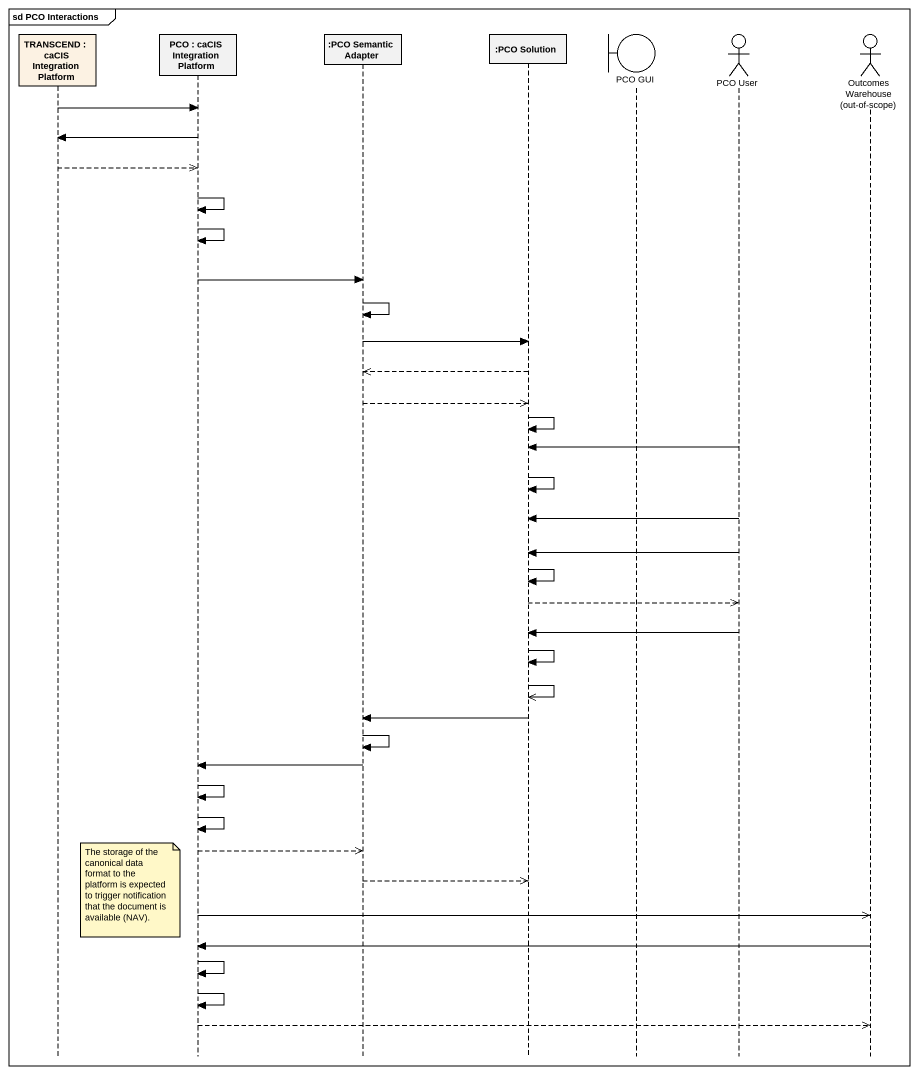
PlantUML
@startuml
mainframe sd PCO Interactions
hide footbox
participant "TRANSCEND : caCIS Integration Platform" as TRANSCEND #FCF2E3
participant "PCO : caCIS Integration Platform" as PCO
participant ":PCO Semantic Adapter" as PCO_Semantic_Adapter
participant ":PCO Solution" as PCO_Solution
boundary "PCO GUI" as PCO_GUI
actor "PCO User" as PCO_User
actor "Outcomes Warehouse (out-of-scope)" as Outcomes_Warehouse_out_of

TRANSCEND -> PCO
PCO -> TRANSCEND
TRANSCEND -->> PCO
PCO -> PCO
PCO -> PCO
PCO -> PCO_Semantic_Adapter
PCO_Semantic_Adapter -> PCO_Semantic_Adapter
PCO_Semantic_Adapter -> PCO_Solution
PCO_Solution -->> PCO_Semantic_Adapter
PCO_Semantic_Adapter -->> PCO_Solution
PCO_Solution -> PCO_Solution
PCO_User -> PCO_Solution
PCO_Solution -> PCO_Solution
PCO_User -> PCO_Solution
PCO_User -> PCO_Solution
PCO_Solution -> PCO_Solution
PCO_Solution -->> PCO_User
PCO_User -> PCO_Solution
PCO_Solution -> PCO_Solution
PCO_Solution ->> PCO_Solution
PCO_Solution -> PCO_Semantic_Adapter
PCO_Semantic_Adapter -> PCO_Semantic_Adapter
PCO_Semantic_Adapter -> PCO
PCO -> PCO
PCO -> PCO
PCO -->> PCO_Semantic_Adapter
PCO_Semantic_Adapter -->> PCO_Solution
note left of PCO : The storage of the canonical data format to the platform is expected to trigger notification that the document is available (NAV).
PCO ->> Outcomes_Warehouse_out_of
Outcomes_Warehouse_out_of -> PCO
PCO -> PCO
PCO -> PCO
PCO -->> Outcomes_Warehouse_out_of
@enduml
